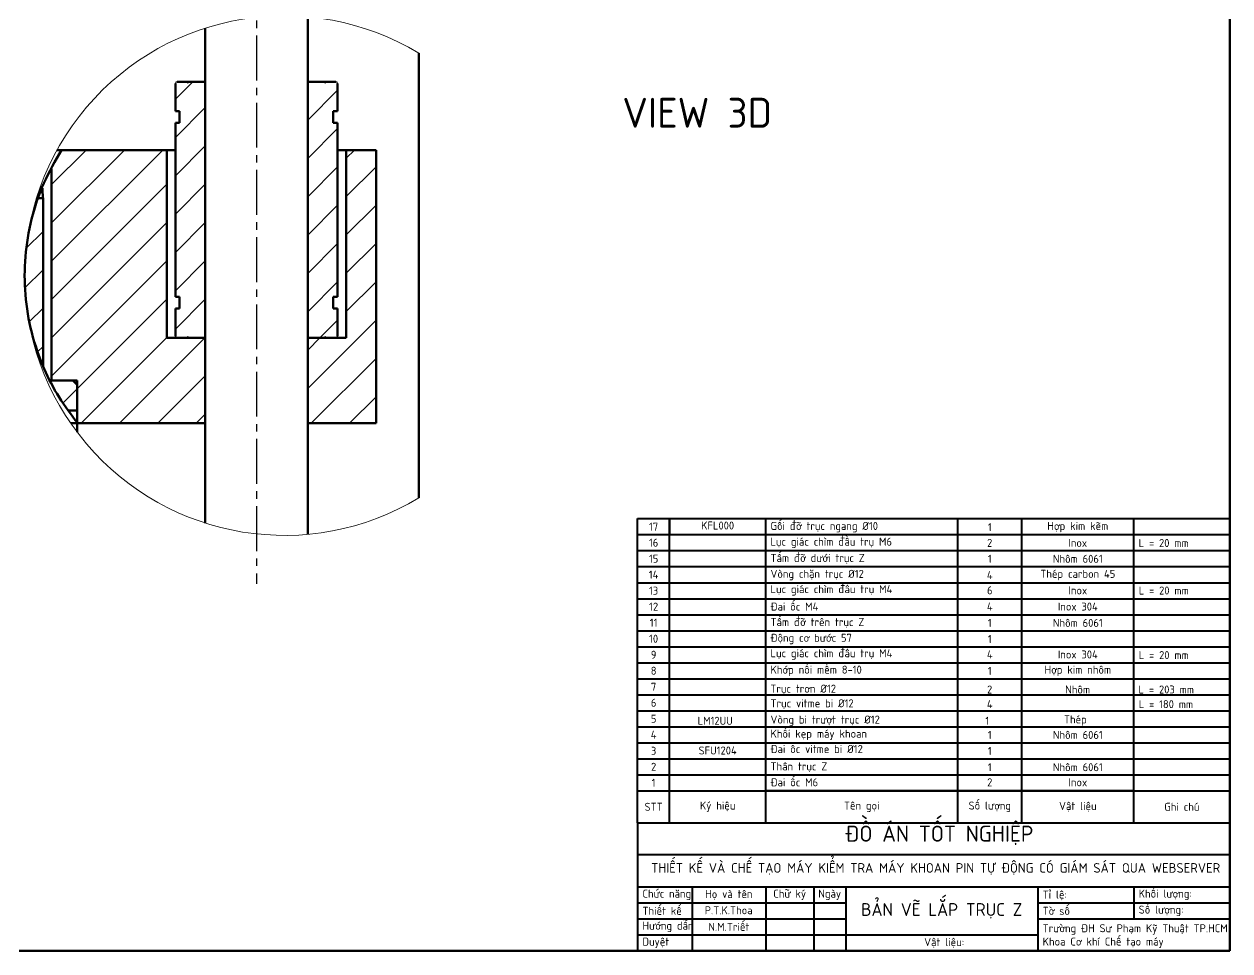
# Model space of a CAD drawing. Header units: millimetres. Extents: x 55 to 11032, y -227 to 3957.
# Drawn here: x 2386.5 to 2669, y 1688 to 1905.1 of the extents above; entities that cross this region are included whole.
import ezdxf

# ---------------------------------------------------------------- set-up
doc = ezdxf.new("R2010")
doc.units = ezdxf.units.MM
doc.header["$LTSCALE"] = 0.7
doc.linetypes.add('CENTER2', pattern=[1.125, 0.75, -0.125, 0.125, -0.125])
doc.layers.get('0').update_dxf_attribs({"color": 255})
for name, color, linetype, lineweight in [('AM_5', 10, 'Continuous', 25), ('CON', 7, 'Continuous', 50), ('KHUNGBV', 5, 'Continuous', 70), ('mãnh', 7, 'Continuous', 18), ('netdam', 7, 'Continuous', 40)]:
    doc.layers.add(name, color=color, linetype=linetype, lineweight=lineweight)
doc.styles.add('TCVN-7284', font='tcvn+7284-2003r.ttf')
doc.styles.add('TCVN7824', font='tcvn+7284-2003r.ttf', dxfattribs={"height": 3.5})
pattern_1 = [(45, (-1356.4195, 596.669), (-4.490128, 4.490128), [])]

# ---------------------------------------------------------------- blocks, each defined once
blk = doc.blocks.new('dfhjd')
at = {"layer": 'KHUNGBV', "color": 9, "ltscale": 5}
for p, q in [((7718.44, 3469.71), (7718.44, 2639.71)), ((7718.44, 2639.71), (6559.44, 2639.71))]:
    blk.add_line(p, q, dxfattribs=at)
blk = doc.blocks.new('*U834')
at = {"layer": 'AM_5', "color": 0, "linetype": 'CENTER2', "ltscale": 20, "transparency": 16777216}
blk.add_line((0, 71.98), (0, -72.19), dxfattribs=at)

msp = doc.modelspace()

# ---------------------------------------------------------------- hatches: boundary and pattern name
at = {"linetype": 'Continuous', "lineweight": 18}
h = msp.add_hatch(dxfattribs=at)
h.set_pattern_fill('ANSI31', scale=2, style=0)
h.set_pattern_definition(pattern_1)
edge = h.paths.add_edge_path(flags=0)
edge.add_line((2422.964, 1841.173), (2422.964, 1838.473))
edge.add_line((2422.964, 1838.473), (2421.964, 1838.473))
edge.add_line((2421.964, 1838.473), (2421.964, 1831.973))
edge.add_arc((2422.364, 1831.973), 0.4, 180, 270)
edge.add_line((2422.364, 1831.573), (2424.764, 1831.573))
edge.add_line((2424.764, 1831.573), (2424.764, 1831.773))
edge.add_line((2424.764, 1831.773), (2424.964, 1831.773))
edge.add_line((2424.964, 1831.773), (2424.964, 1831.573))
edge.add_line((2424.964, 1831.573), (2428.964, 1831.573))
edge.add_line((2428.964, 1831.573), (2428.964, 1891.573))
edge.add_line((2428.964, 1891.573), (2424.964, 1891.573))
edge.add_line((2424.964, 1891.573), (2424.964, 1891.373))
edge.add_line((2424.964, 1891.373), (2424.764, 1891.373))
edge.add_line((2424.764, 1891.373), (2424.764, 1891.573))
edge.add_line((2424.764, 1891.573), (2422.364, 1891.573))
edge.add_arc((2422.364, 1891.173), 0.4, 90, 180)
edge.add_line((2421.964, 1891.173), (2421.964, 1884.673))
edge.add_line((2421.964, 1884.673), (2422.964, 1884.673))
edge.add_line((2422.964, 1884.673), (2422.964, 1881.973))
edge.add_line((2422.964, 1881.973), (2421.964, 1881.973))
edge.add_line((2421.964, 1881.973), (2421.964, 1841.173))
edge.add_line((2421.964, 1841.173), (2422.964, 1841.173))
h = msp.add_hatch(dxfattribs=at)
h.set_pattern_fill('ANSI31', scale=2, style=0)
h.set_pattern_definition(pattern_1)
edge = h.paths.add_edge_path(flags=0)
edge.add_line((2459.964, 1841.173), (2459.964, 1881.973))
edge.add_line((2459.964, 1881.973), (2458.964, 1881.973))
edge.add_line((2458.964, 1881.973), (2458.964, 1884.673))
edge.add_line((2458.964, 1884.673), (2459.964, 1884.673))
edge.add_line((2459.964, 1884.673), (2459.964, 1891.173))
edge.add_arc((2459.564, 1891.173), 0.4, 0, 90)
edge.add_line((2459.564, 1891.573), (2457.164, 1891.573))
edge.add_line((2457.164, 1891.573), (2457.164, 1891.373))
edge.add_line((2457.164, 1891.373), (2456.964, 1891.373))
edge.add_line((2456.964, 1891.373), (2456.964, 1891.573))
edge.add_line((2456.964, 1891.573), (2452.964, 1891.573))
edge.add_line((2452.964, 1891.573), (2452.964, 1831.573))
edge.add_line((2452.964, 1831.573), (2456.964, 1831.573))
edge.add_line((2456.964, 1831.573), (2456.964, 1831.773))
edge.add_line((2456.964, 1831.773), (2457.164, 1831.773))
edge.add_line((2457.164, 1831.773), (2457.164, 1831.573))
edge.add_line((2457.164, 1831.573), (2459.564, 1831.573))
edge.add_arc((2459.564, 1831.973), 0.4, 270, 360)
edge.add_line((2459.964, 1831.973), (2459.964, 1838.473))
edge.add_line((2459.964, 1838.473), (2458.964, 1838.473))
edge.add_line((2458.964, 1838.473), (2458.964, 1841.173))
edge.add_line((2458.964, 1841.173), (2459.964, 1841.173))
h = msp.add_hatch(dxfattribs=at)
h.set_pattern_fill('ANSI31', scale=2, style=0)
h.set_pattern_definition(pattern_1)
edge = h.paths.add_edge_path(flags=0)
edge.add_arc((2440.964, 1846.163), 54.315, 147.21709, 152.09604)
edge.add_line((2392.964, 1871.582), (2392.964, 1821.573))
edge.add_line((2392.964, 1821.573), (2398.964, 1821.573))
edge.add_line((2398.964, 1821.573), (2398.964, 1811.723))
edge.add_arc((2440.964, 1846.163), 54.315, 219.35186, 219.5576)
edge.add_line((2399.088, 1811.573), (2428.964, 1811.573))
edge.add_line((2428.964, 1811.573), (2428.964, 1831.573))
edge.add_line((2428.964, 1831.573), (2419.964, 1831.573))
edge.add_line((2419.964, 1831.573), (2419.964, 1875.573))
edge.add_line((2419.964, 1875.573), (2395.3, 1875.573))
h = msp.add_hatch(dxfattribs=at)
h.set_pattern_fill('ANSI31', scale=2, style=0)
h.set_pattern_definition(pattern_1)
h.paths.add_polyline_path([(2468.964, 1811.573), (2468.964, 1875.573), (2461.964, 1875.573), (2461.964, 1831.573), (2452.964, 1831.573), (2452.964, 1811.573)], flags=0)
h = msp.add_hatch(dxfattribs=at)
h.set_pattern_fill('ANSI31', scale=2, style=0)
h.set_pattern_definition(pattern_1)
edge = h.paths.add_edge_path(flags=0)
edge.add_line((2390.964, 1824.947), (2390.964, 1864.318))
edge.add_line((2390.964, 1864.318), (2389.773, 1864.318))
edge.add_arc((2440.964, 1846.163), 54.315, 160.47353, 202.99257)
h = msp.add_hatch(dxfattribs=at)
h.set_pattern_fill('ANSI31', scale=2, style=0)
h.set_pattern_definition(pattern_1)
edge = h.paths.add_edge_path(flags=0)
edge.add_line((2396.781, 1814.573), (2398.964, 1814.573))
edge.add_line((2398.964, 1814.573), (2398.964, 1820.573))
edge.add_line((2398.964, 1820.573), (2397.964, 1821.573))
edge.add_line((2397.964, 1821.573), (2392.534, 1821.573))
edge.add_arc((2440.964, 1846.163), 54.315, 206.91978, 215.56459)

# ---------------------------------------------------------------- linework, layer by layer
at = {"color": 7, "linetype": 'Continuous', "lineweight": 18}
msp.add_arc((2447.51, 1846.163), 60.86, 58.88065, 301.11935, dxfattribs=at)
at = {"color": 7, "linetype": 'Continuous', "lineweight": 25}
for centre, start, end in [((2422.364, 1891.173), 90, 180), ((2459.564, 1891.173), 0, 90), ((2422.364, 1831.973), 180, 270), ((2459.564, 1831.973), 270, 0)]:
    msp.add_arc(centre, 0.4, start, end, dxfattribs=at)
at = {"layer": 'CON', "color": 7, "linetype": 'Continuous'}
for p, q in [((2452.964, 1899.136), (2452.964, 1906.778)), ((2428.964, 1904.128), (2428.964, 1899.136)), ((2428.964, 1899.136), (2428.964, 1793.19)), ((2452.964, 1793.19), (2452.964, 1899.136)), ((2478.964, 1898.265), (2478.964, 1794.062)), ((2421.964, 1884.673), (2421.964, 1891.173)), ((2422.364, 1891.573), (2424.764, 1891.573)), ((2424.764, 1891.373), (2424.764, 1891.573)), ((2424.764, 1891.573), (2424.964, 1891.573)), ((2424.764, 1891.373), (2424.964, 1891.373)), ((2424.964, 1891.373), (2424.964, 1891.573)), ((2424.964, 1891.573), (2428.964, 1891.573)), ((2428.964, 1831.573), (2428.964, 1891.573)), ((2452.964, 1891.573), (2452.964, 1831.573)), ((2452.964, 1891.573), (2456.964, 1891.573)), ((2456.964, 1891.573), (2457.164, 1891.573)), ((2456.964, 1891.573), (2456.964, 1891.373)), ((2456.964, 1891.373), (2457.164, 1891.373)), ((2457.164, 1891.573), (2457.164, 1891.373)), ((2457.164, 1891.573), (2459.564, 1891.573)), ((2459.964, 1891.173), (2459.964, 1884.673)), ((2422.964, 1884.673), (2421.964, 1884.673)), ((2422.964, 1881.973), (2422.964, 1884.673)), ((2458.964, 1884.673), (2458.964, 1881.973)), ((2459.964, 1884.673), (2458.964, 1884.673)), ((2421.964, 1841.173), (2421.964, 1881.973)), ((2421.964, 1881.973), (2422.964, 1881.973)), ((2458.964, 1881.973), (2459.964, 1881.973)), ((2459.964, 1881.973), (2459.964, 1841.173)), ((2394.228, 1875.573), (2395.3, 1875.573)), ((2395.3, 1875.573), (2419.964, 1875.573)), ((2419.964, 1831.573), (2419.964, 1875.573)), ((2419.964, 1875.573), (2421.964, 1875.573)), ((2459.964, 1875.573), (2461.964, 1875.573)), ((2461.964, 1875.573), (2461.964, 1831.573)), ((2461.964, 1875.573), (2468.964, 1875.573)), ((2468.964, 1811.573), (2468.964, 1875.573)), ((2392.964, 1871.194), (2392.964, 1821.573)), ((2390.964, 1864.318), (2389.773, 1864.318)), ((2390.964, 1824.947), (2390.964, 1864.318)), ((2422.964, 1841.173), (2421.964, 1841.173)), ((2422.964, 1838.473), (2422.964, 1841.173)), ((2458.964, 1841.173), (2458.964, 1838.473)), ((2459.964, 1841.173), (2458.964, 1841.173)), ((2421.964, 1831.973), (2421.964, 1838.473)), ((2421.964, 1838.473), (2422.964, 1838.473)), ((2458.964, 1838.473), (2459.964, 1838.473)), ((2459.964, 1838.473), (2459.964, 1831.973)), ((2428.964, 1831.573), (2419.964, 1831.573)), ((2424.764, 1831.573), (2422.364, 1831.573)), ((2424.764, 1831.573), (2424.764, 1831.773)), ((2424.964, 1831.773), (2424.764, 1831.773)), ((2424.964, 1831.573), (2424.964, 1831.773)), ((2428.964, 1831.573), (2424.964, 1831.573)), ((2428.964, 1811.573), (2428.964, 1831.573)), ((2452.964, 1831.573), (2452.964, 1811.573)), ((2461.964, 1831.573), (2452.964, 1831.573)), ((2456.964, 1831.573), (2452.964, 1831.573)), ((2456.964, 1831.773), (2456.964, 1831.573)), ((2457.164, 1831.773), (2456.964, 1831.773)), ((2457.164, 1831.773), (2457.164, 1831.573)), ((2459.564, 1831.573), (2457.164, 1831.573)), ((2392.964, 1821.573), (2398.964, 1821.573)), ((2392.964, 1821.573), (2397.964, 1821.573)), ((2397.964, 1821.573), (2398.964, 1820.573)), ((2398.964, 1811.723), (2398.964, 1821.573)), ((2398.964, 1814.573), (2398.964, 1820.573)), ((2396.781, 1814.573), (2398.964, 1814.573)), ((2399.088, 1811.573), (2397.437, 1811.573)), ((2398.964, 1811.573), (2398.964, 1809.46)), ((2399.088, 1811.573), (2428.964, 1811.573)), ((2452.964, 1811.573), (2468.964, 1811.573)), ((2428.964, 1793.19), (2428.964, 1788.199)), ((2452.964, 1785.549), (2452.964, 1793.19))]:
    msp.add_line(p, q, dxfattribs=at)
at = {"layer": 'CON', "ltscale": 5}
for p, q in [((2537.749, 1785.476), (2537.749, 1789.226)), ((2560.249, 1725.476), (2620.249, 1725.476)), ((2560.249, 1725.476), (2605.249, 1725.476)), ((2605.249, 1725.476), (2620.249, 1725.476)), ((2620.249, 1725.476), (2646.499, 1725.476)), ((2421.499, 1687.976), (2481.499, 1687.976)), ((2466.499, 1687.976), (2481.499, 1687.976)), ((2481.499, 1687.976), (2507.749, 1687.976))]:
    msp.add_line(p, q, dxfattribs=at)
at = {"layer": 'CON', "color": 7, "linetype": 'Continuous'}
for points, knots in [([(2395.3, 1875.573), (2393.824, 1873.019), (2390.872, 1867.912), (2388.052, 1859.422), (2386.594, 1850.618), (2386.586, 1841.647), (2388.077, 1832.771), (2390.854, 1824.692), (2394.556, 1817.534), (2397.577, 1813.56), (2399.088, 1811.573)], [0, 0, 0, 0, 0.12941592, 0.25885088, 0.38817462, 0.51750157, 0.64828271, 0.77905263, 0.88953268, 1, 1, 1, 1]), ([(2390.826, 1866.613), (2390.827, 1866.495), (2390.827, 1866.097), (2390.861, 1865.464), (2390.909, 1864.831), (2390.954, 1864.401), (2390.961, 1864.345), (2390.964, 1864.318)], [0, 0, 0, 0, 0.0952411, 0.3203937, 0.54654, 0.7737351, 1, 1, 1, 1])]:
    msp.add_open_spline(points, degree=3, knots=knots, dxfattribs=at)
at = {"layer": 'mãnh', "ltscale": 5}
msp.add_line((2391.499, 1687.976), (2530.249, 1687.976), dxfattribs=at)
at = {"layer": 'netdam'}
for p, q in [((2530.249, 1781.726), (2530.249, 1789.226)), ((2530.249, 1789.226), (2668.999, 1789.226)), ((2537.749, 1777.976), (2537.749, 1789.226)), ((2560.249, 1717.976), (2560.249, 1789.226)), ((2605.249, 1717.976), (2605.249, 1789.226)), ((2620.249, 1717.976), (2620.249, 1789.226)), ((2646.499, 1717.976), (2646.499, 1789.226)), ((2530.249, 1785.476), (2668.999, 1785.476)), ((2530.249, 1774.226), (2530.249, 1781.726)), ((2530.249, 1781.726), (2668.999, 1781.726)), ((2537.749, 1770.476), (2537.749, 1781.726)), ((2530.249, 1777.976), (2668.999, 1777.976)), ((2530.249, 1766.726), (2530.249, 1774.226)), ((2530.249, 1774.226), (2668.999, 1774.226)), ((2537.749, 1762.976), (2537.749, 1774.226)), ((2530.249, 1770.476), (2668.999, 1770.476)), ((2530.249, 1759.226), (2530.249, 1766.726)), ((2530.249, 1766.726), (2668.999, 1766.726)), ((2537.749, 1755.476), (2537.749, 1766.726)), ((2530.249, 1762.976), (2668.999, 1762.976)), ((2530.249, 1751.726), (2530.249, 1759.226)), ((2530.249, 1759.226), (2668.999, 1759.226)), ((2537.749, 1747.976), (2537.749, 1759.226)), ((2530.249, 1755.476), (2668.999, 1755.476)), ((2530.249, 1744.226), (2530.249, 1751.726)), ((2530.249, 1751.726), (2668.999, 1751.726)), ((2537.749, 1740.476), (2537.749, 1751.726)), ((2530.249, 1747.976), (2668.999, 1747.976)), ((2530.249, 1736.726), (2530.249, 1744.226)), ((2530.249, 1744.226), (2668.999, 1744.226)), ((2537.749, 1732.976), (2537.749, 1744.226)), ((2530.249, 1740.476), (2668.999, 1740.476)), ((2530.249, 1729.226), (2530.249, 1736.726)), ((2530.249, 1736.726), (2668.999, 1736.726)), ((2537.749, 1725.476), (2537.749, 1736.726)), ((2530.249, 1732.976), (2668.999, 1732.976)), ((2530.249, 1725.476), (2530.249, 1729.226)), ((2530.249, 1729.226), (2668.999, 1729.226)), ((2537.749, 1717.976), (2537.749, 1729.226)), ((2530.249, 1717.976), (2530.249, 1725.476)), ((2530.249, 1725.476), (2668.999, 1725.476)), ((2530.249, 1717.976), (2530.249, 1687.976)), ((2530.249, 1717.976), (2668.999, 1717.976)), ((2668.999, 1702.976), (2668.999, 1717.976)), ((2668.999, 1710.476), (2530.249, 1710.476)), ((2668.999, 1687.976), (2668.999, 1703.726)), ((2530.249, 1702.976), (2668.999, 1702.976)), ((2542.999, 1702.976), (2542.999, 1687.976)), ((2560.249, 1702.976), (2560.249, 1687.976)), ((2571.499, 1702.976), (2571.499, 1687.976)), ((2578.999, 1702.976), (2578.999, 1687.976)), ((2623.999, 1702.976), (2623.999, 1687.976)), ((2623.999, 1702.976), (2625.499, 1702.976)), ((2646.499, 1702.976), (2646.499, 1695.476)), ((2668.999, 1702.976), (2668.999, 1687.976)), ((2530.249, 1699.226), (2578.999, 1699.226)), ((2623.999, 1699.226), (2668.999, 1699.226)), ((2530.249, 1695.476), (2578.999, 1695.476)), ((2623.999, 1695.476), (2668.999, 1695.476)), ((2530.249, 1691.726), (2623.999, 1691.726)), ((2530.249, 1687.976), (2668.999, 1687.976)), ((2533.999, 1687.976), (2668.999, 1687.976))]:
    msp.add_line(p, q, dxfattribs=at)

# ---------------------------------------------------------------- block references
at = {"layer": 'AM_5', "xscale": 0.75, "yscale": 0.75, "zscale": 0.75}
msp.add_blockref('dfhjd', (-3119.828, -291.81), dxfattribs=at)
at = {"layer": 'AM_5', "linetype": 'CENTER2', "ltscale": 20}
msp.add_blockref('*U834', (2440.964, 1846.163), dxfattribs=at)

# ---------------------------------------------------------------- texts
at = {"attachment_point": 1}
for s, insert, char_height, width, style in [('VIEW 3D', (2526.659, 1887.804), 7, 196.99275, 'TCVN-7284'), ('{\\W7.125;   }ĐỒ ÁN TỐT NGHIỆP ', (2530.249, 1717.308), 3.75, 138.75, 'TCVN7824'), ('{\\C0;THIẾT KẾ VÀ CHẾ TẠO MÁY KIỂM TRA MÁY KHOAN PIN TỰ ĐỘNG CÓ GIÁM SÁT QUA WEBSERVER}', (2533.41, 1708.535), 2.25, 138.75, 'TCVN7824')]:
    msp.add_mtext(s, dxfattribs=dict(at, insert=insert, char_height=char_height, width=width, style=style))
at = {"ltscale": 5, "style": 'TCVN7824'}
for s, width, heights, insert, char_height, attachment_point in [('17', 7.5, [0], (2533.999, 1787.351), 1.875, 5), ('{\\H0.71429x;KFL000}', 22.5, [0], (2548.999, 1787.613), 2.625, 5), (' Gối đỡ trục ngang %%C10', 45, [2.422], (2560.249, 1787.229), 1.875, 4), ('1', 15, [0], (2612.749, 1787.229), 1.875, 5), ('Hợp kim kẽm', 26.25, [0], (2633.374, 1787.229), 1.875, 5), (' Lục giác chìm đầu trụ M6', 45, [0], (2560.231, 1783.549), 1.875, 4), ('16', 7.5, [0], (2533.999, 1783.601), 1.875, 5), ('2', 15, [0], (2612.731, 1783.549), 1.875, 5), ('Inox', 26.25, [0], (2633.356, 1783.549), 1.875, 5), (' L = 20 mm', 22.5, [1.876], (2646.481, 1783.518), 1.875, 4), ('15', 7.5, [0], (2533.999, 1779.851), 1.875, 5), (' Tấm đỡ dưới trục Z', 45, [0], (2560.249, 1779.816), 1.875, 4), ('1', 15, [0], (2612.749, 1779.816), 1.875, 5), ('Nhôm 6061', 26.25, [0], (2633.374, 1779.816), 1.875, 5), ('14', 7.5, [0], (2533.999, 1776.101), 1.875, 5), (' Vòng chặn trục %%C12', 45, [0], (2560.249, 1776.013), 1.875, 4), ('4', 15, [0], (2612.749, 1776.013), 1.875, 5), ('Thép carbon 45', 26.25, [0], (2633.374, 1776.013), 1.875, 5), (' Lục giác chìm đầu trụ M4', 45, [0], (2560.249, 1772.423), 1.875, 4), ('13', 7.5, [0], (2533.999, 1772.351), 1.875, 5), ('6', 15, [0], (2612.749, 1772.423), 1.875, 5), ('Inox', 26.25, [0], (2633.374, 1772.423), 1.875, 5), (' L = 20 mm', 22.5, [1.876], (2646.499, 1772.391), 1.875, 4), ('12', 7.5, [0], (2533.999, 1768.601), 1.875, 5), (' Đai ốc M4', 45, [0], (2560.249, 1768.628), 1.875, 4), ('4', 15, [0], (2612.749, 1768.628), 1.875, 5), ('Inox 304', 26.25, [0], (2633.374, 1768.628), 1.875, 5), ('11', 7.5, [0], (2533.999, 1764.851), 1.875, 5), (' Tấm đỡ trên trục Z', 45, [0], (2560.249, 1764.805), 1.875, 4), ('1', 15, [0], (2612.749, 1764.805), 1.875, 5), ('Nhôm 6061', 26.25, [0], (2633.374, 1764.805), 1.875, 5), ('10', 7.5, [0], (2533.999, 1761.101), 1.875, 5), (' Động cơ bước 57', 45, [0], (2560.249, 1761.025), 1.875, 4), ('1', 15, [0], (2612.749, 1761.025), 1.875, 5), ('9', 7.5, [0], (2533.999, 1757.351), 1.875, 5), (' Lục giác chìm đầu trụ M4', 45, [0], (2560.249, 1757.413), 1.875, 4), ('4', 15, [0], (2612.749, 1757.413), 1.875, 5), ('Inox 304', 26.25, [0], (2633.374, 1757.413), 1.875, 5), (' L = 20 mm', 22.5, [1.876], (2646.499, 1757.254), 1.875, 4), ('8', 7.5, [0], (2533.999, 1753.601), 1.875, 5), (' Khớp nối mềm 8-10', 45, [0], (2560.249, 1753.565), 1.875, 4), ('1', 15, [0], (2612.749, 1753.565), 1.875, 5), ('Hợp kim nhôm', 26.25, [0], (2633.374, 1753.565), 1.875, 5), ('7', 7.5, [0], (2533.999, 1749.851), 1.875, 5), (' Trục trơn %%C12', 45, [0], (2560.214, 1749.201), 1.875, 4), ('2', 15, [0], (2612.714, 1749.201), 1.875, 5), ('Nhôm', 26.25, [0], (2633.339, 1749.201), 1.875, 5), (' L = 203 mm', 22.5, [1.876], (2646.464, 1749.201), 1.875, 4), ('6', 7.5, [0], (2533.999, 1746.101), 1.875, 5), (' Trục vitme bi %%C12', 45, [0], (2560.249, 1745.77), 1.875, 4), ('4', 15, [0], (2612.749, 1745.77), 1.875, 5), (' L = 180 mm', 22.5, [1.876], (2646.499, 1745.77), 1.875, 4), ('5', 7.5, [0], (2533.999, 1742.351), 1.875, 5), ('\\pxt10; Vòng bi trượt trục %%C12', 45, [0], (2560.249, 1741.871), 1.875, 4), ('Thép', 26.25, [0], (2632.804, 1741.915), 1.875, 5), ('LM12UU', 22.5, [0], (2548.429, 1741.871), 1.875, 5), (' Khối kẹp máy khoan', 45, [0], (2560.249, 1738.567), 1.875, 4), ('1', 15, [0], (2612.179, 1741.871), 1.875, 5), ('4', 7.5, [0], (2533.999, 1738.601), 1.875, 5), ('1', 15, [0], (2612.749, 1738.567), 1.875, 5), ('Nhôm 6061', 26.25, [0], (2633.374, 1738.567), 1.875, 5), ('3', 7.5, [0], (2533.999, 1734.851), 1.875, 5), ('{\\H0.71429x;SFU1204}', 22.5, [0], (2548.999, 1734.912), 2.625, 5), (' Đai ốc vitme bi %%C12', 45, [0], (2560.249, 1735.266), 1.875, 4), ('1', 15, [0], (2612.749, 1734.801), 1.875, 5), ('2', 7.5, [0], (2533.999, 1731.101), 1.875, 5), (' Thân trục Z', 45, [0], (2560.249, 1731.004), 1.875, 4), ('1', 15, [0], (2612.749, 1731.004), 1.875, 5), ('Nhôm 6061', 26.25, [0], (2633.374, 1731.004), 1.875, 5), (' Đai ốc M6', 45, [0], (2560.249, 1727.465), 1.875, 4), ('1', 7.5, [0], (2533.999, 1727.351), 1.875, 5), ('2', 15, [0], (2612.749, 1727.465), 1.875, 5), ('Inox', 26.25, [0], (2633.374, 1727.465), 1.875, 5), ('Số lượng', 15, [0], (2612.749, 1721.726), 1.875, 5), ('STT', 7.5, [0], (2533.999, 1721.726), 1.875, 5), ('Ký hiệu', 22.5, [0], (2548.999, 1721.726), 1.875, 5), ('Tên gọi', 45, [0], (2582.749, 1721.726), 1.875, 5), ('Vật liệu', 26.25, [0], (2633.374, 1721.726), 1.875, 5), ('Ghi chú', 22.5, [0], (2657.749, 1721.726), 1.875, 5), (' Chức năng', 12.75, [0], (2530.249, 1701.101), 1.875, 4), ('Họ và tên', 17.25, [0], (2551.624, 1701.101), 1.875, 5), ('Chữ ký', 11.25, [0], (2565.874, 1701.101), 1.875, 5), ('Ngày', 7.5, [0], (2575.249, 1701.101), 1.875, 5), (' Tỉ lệ: ', 22.5, [3.75], (2623.999, 1700.962), 1.875, 4), (' Khối lượng:', 22.5, [0], (2646.499, 1701.101), 1.875, 4), (' Thiết kế', 12.75, [0], (2530.249, 1697.351), 1.875, 4), ('P.T.K.Thoa', 17.25, [0], (2551.572, 1697.49), 1.875, 5), (' Tờ số', 22.5, [0], (2623.999, 1697.351), 1.875, 4), (' Số lượng: ', 22.5, [0], (2646.499, 1697.351), 1.875, 4), (' Hướng dẫn', 12.75, [0], (2530.249, 1693.601), 1.875, 4), ('N.M.Triết', 17.25, [0], (2551.624, 1693.601), 1.875, 5), (' Trường ĐH Sư Phạm Kỹ Thuật TP.HCM\\P Khoa Cơ khí Chế tạo máy', 45, [7.5], (2623.999, 1688.65), 1.875, 7), (' Duyệt', 12.75, [0], (2530.249, 1689.851), 1.875, 4), (' Vật liệu: ', 45, [0], (2601.499, 1689.851), 1.875, 5)]:
    msp.add_mtext_dynamic_manual_height_columns(s, width=width, gutter_width=13.125, heights=heights, dxfattribs=dict(at, insert=insert, char_height=char_height, attachment_point=attachment_point))
at = {"layer": 'netdam', "ltscale": 5, "insert": (2601.499, 1697.351), "char_height": 3, "attachment_point": 5, "style": 'TCVN7824'}
msp.add_mtext_dynamic_manual_height_columns('BẢN VẼ LẮP TRỤC Z', width=45, gutter_width=13.125, heights=[0], dxfattribs=at)

doc.saveas('drawing.dxf')
